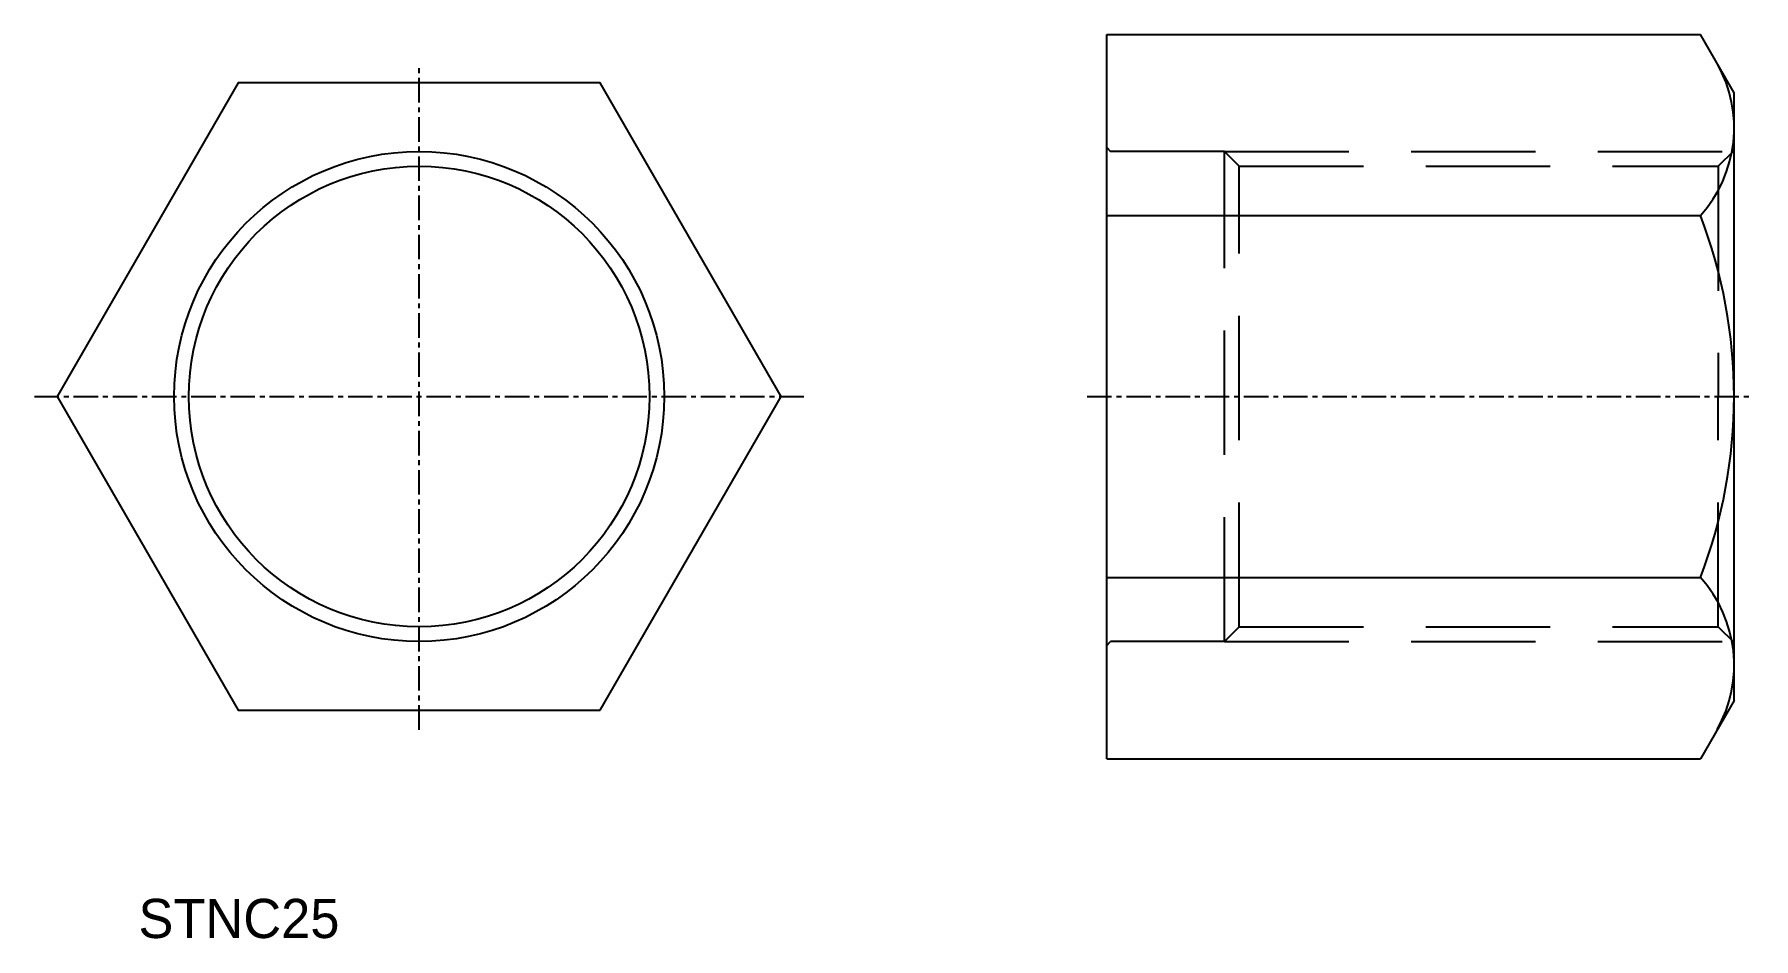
# Model space of a CAD drawing. Extents: x -29.9 to 57.8, y 6.9 to 53.
import ezdxf

# ---------------------------------------------------------------- set-up
doc = ezdxf.new("R2010")
doc.units = 0
doc.linetypes.add('CENTER', pattern=[2, 1.25, -0.25, 0.25, -0.25])
doc.linetypes.add('HIDDEN', pattern=[9.525, 6.35, -3.175])
doc.layers.get('0').update_dxf_attribs({"linetype": 'CONTINUOUS'})
doc.layers.add('18-1-HID', color=4, linetype='HIDDEN')
doc.layers.add('CENTER', color=1, linetype='CENTER')

msp = doc.modelspace()

# ---------------------------------------------------------------- linework, layer by layer
at = {"color": 7, "linetype": 'CONTINUOUS'}
for p, q in [((24.826, 16.076), (24.826, 53.027)), ((24.826, 53.027), (55.108, 53.027)), ((56.826, 50.052), (55.108, 53.027)), ((56.826, 19.052), (56.826, 50.052)), ((24.826, 43.789), (55.108, 43.789)), ((24.826, 25.314), (55.108, 25.314)), ((56.826, 19.052), (55.108, 16.076)), ((24.826, 16.076), (55.108, 16.076))]:
    msp.add_line(p, q, dxfattribs=at)
msp.add_lwpolyline([(-1.012, 18.552), (8.225, 34.552), (-1.012, 50.552), (-19.487, 50.552), (-28.725, 34.552), (-19.487, 18.552)], close=True, dxfattribs=at)
for radius in [12.5, 11.75]:
    msp.add_circle((-10.25, 34.552), radius, dxfattribs=at)
for centre, radius, start, end in [((50.196, 48.256), 6.64, 317.71954, 29.63283), ((31.128, 34.552), 25.698, 338.93226, 21.06774), ((50.196, 20.847), 6.64, 330.36717, 42.28046)]:
    msp.add_arc(centre, radius, start, end, dxfattribs=at)
at = {"layer": '18-1-HID', "color": 4, "linetype": 'HIDDEN'}
for p, q in [((24.826, 47.252), (25.026, 47.052)), ((30.826, 47.052), (25.026, 47.052)), ((30.826, 47.052), (56.776, 47.052)), ((30.826, 22.052), (30.826, 47.052)), ((30.826, 47.052), (31.576, 46.302)), ((56.026, 46.302), (56.826, 47.102)), ((31.576, 46.302), (56.026, 46.302)), ((31.576, 22.802), (31.576, 46.302)), ((56.026, 46.302), (56.026, 34.552)), ((56.026, 22.802), (56.026, 34.552)), ((24.826, 21.852), (25.026, 22.052)), ((30.826, 22.052), (25.026, 22.052)), ((30.826, 22.052), (31.576, 22.802)), ((30.826, 22.052), (56.776, 22.052)), ((31.576, 22.802), (56.026, 22.802)), ((56.026, 22.802), (56.826, 22.002))]:
    msp.add_line(p, q, dxfattribs=at)
at = {"layer": 'CENTER', "color": 1, "linetype": 'CENTER'}
for p, q in [((-10.25, 17.552), (-10.25, 51.552)), ((-29.88, 34.552), (9.38, 34.552)), ((23.826, 34.552), (57.826, 34.552))]:
    msp.add_line(p, q, dxfattribs=at)

# ---------------------------------------------------------------- texts
at = {"color": 7, "linetype": 'CONTINUOUS'}
msp.add_text('STNC25', height=2, dxfattribs=at).set_placement((-24.571, 6.926))

doc.saveas('drawing.dxf')
